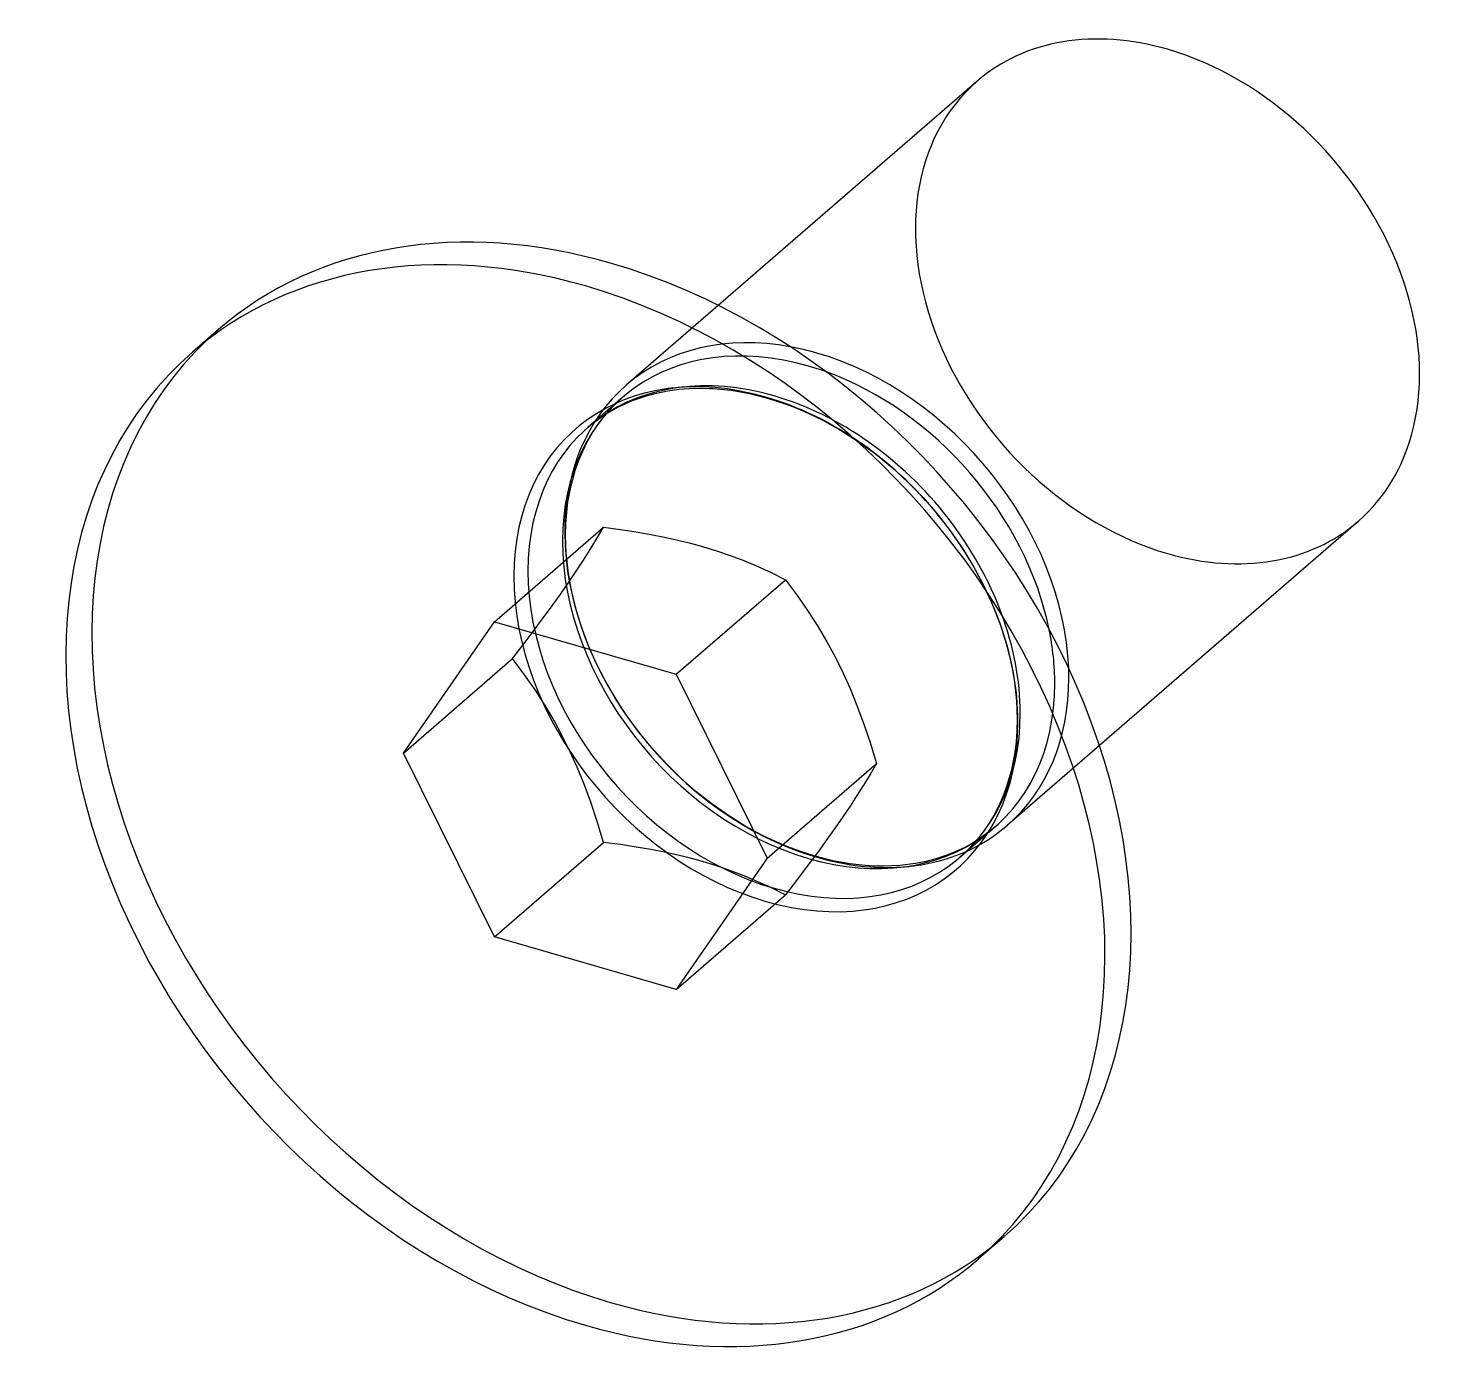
# Model space of a CAD drawing. Header units: millimetres. Extents: x -3.83 to 5.86, y -3.87 to 5.34.
import ezdxf

# ---------------------------------------------------------------- set-up
doc = ezdxf.new("R2010")
doc.units = ezdxf.units.MM
doc.layers.add('MAIN-1', color=7, linetype='Continuous')
doc.layers.add('MAIN-2', color=7, linetype='Continuous')

msp = doc.modelspace()

# ---------------------------------------------------------------- linework, layer by layer
at = {"layer": 'MAIN-1'}
for p, q in [((2.6907, 4.976), (0.9137, 3.4371)), ((-2.5196, 3.2716), (-2.6988, 3.1163)), ((5.3094, 1.9523), (3.5323, 0.4133)), ((-1.25, 0.3608), (-0.625, 1.263)), ((-0.625, 1.263), (0.625, 0.9021)), ((-0.3857, 1.1602), (-0.3649, 1.1879)), ((-0.4757, 1.042), (-0.4521, 1.0728)), ((-0.4521, 1.0728), (-0.4293, 1.1027)), ((-0.4293, 1.1027), (-0.4072, 1.1319)), ((-0.4072, 1.1319), (-0.3857, 1.1602)), ((-1.25, 0.3608), (-0.5, 1.0104)), ((-0.5, 1.0104), (-0.4757, 1.042)), ((-0.4174, 0.8995), (-0.5, 1.0104)), ((-0.3434, 0.7927), (-0.4174, 0.8995)), ((0.625, 0.9021), (1.25, -0.3608)), ((-0.2764, 0.6883), (-0.3434, 0.7927)), ((-0.2151, 0.5846), (-0.2764, 0.6883)), ((-0.1585, 0.4802), (-0.2151, 0.5846)), ((-0.1057, 0.3735), (-0.1585, 0.4802)), ((-0.625, -0.9021), (-1.25, 0.3608)), ((-0.056, 0.2632), (-0.1057, 0.3735)), ((-0.0087, 0.1474), (-0.056, 0.2632)), ((0.0368, 0.0243), (-0.0087, 0.1474)), ((0.0812, -0.1081), (0.0368, 0.0243)), ((0.125, -0.2526), (0.0812, -0.1081)), ((-0.625, -0.9021), (0.125, -0.2526)), ((0.2407, -0.2679), (0.125, -0.2526)), ((0.3482, -0.2843), (0.2407, -0.2679)), ((0.449, -0.3017), (0.3482, -0.2843)), ((0.5442, -0.3203), (0.449, -0.3017)), ((0.6348, -0.3402), (0.5442, -0.3203)), ((1.25, -0.3608), (0.625, -1.263)), ((0.7218, -0.3616), (0.6348, -0.3402)), ((0.8058, -0.3847), (0.7218, -0.3616)), ((0.8642, -0.4021), (0.8058, -0.3847)), ((0.9218, -0.4206), (0.8642, -0.4021)), ((0.9788, -0.4402), (0.9218, -0.4206)), ((1.0355, -0.461), (0.9788, -0.4402)), ((1.0922, -0.483), (1.0355, -0.461)), ((1.1491, -0.5066), (1.0922, -0.483)), ((0.625, -1.263), (-0.625, -0.9021)), ((2.8781, -2.961), (2.6989, -3.1162))]:
    msp.add_line(p, q, dxfattribs=at)
for centre, major_axis, start_param, end_param in [((4, 3.4641), (1.3093, -1.5119), 2.284521, 3.141631), ((4, 3.4641), (1.3093, -1.5119), 0.000038, 2.284521), ((0.1792, 0.1552), (2.6988, -3.1163), 2.284521, 3.141631), ((0, 0), (2.6988, -3.1163), 2.284521, 3.141631), ((0.1792, 0.1552), (2.6988, -3.1163), 0.000038, 2.284521), ((0, 0), (2.6988, -3.1163), 0.000038, 2.284521), ((0, 0), (2.6988, -3.1163), -3.141554, -0.857072), ((1.5905, 1.3774), (1.3093, -1.5119), 2.284521, 2.389964), ((1.5905, 1.3774), (1.3093, -1.5119), 0.751629, 2.284521), ((1.5339, 1.3284), (1.2786, -1.4764), 0.927982, 2.213611), ((0, 0), (2.6988, -3.1163), -0.857072, 0.000038)]:
    msp.add_ellipse(centre, major_axis=major_axis, ratio=0.75, start_param=start_param, end_param=end_param, dxfattribs=at)
at = {"layer": 'MAIN-2'}
for p, q in [((0.9137, 3.4371), (0.2812, 2.8893)), ((0.3238, 2.7837), (0.4264, 2.8186)), ((0.4264, 2.8186), (0.4885, 2.8347)), ((0.4885, 2.8347), (0.5649, 2.8499)), ((0.5649, 2.8499), (0.645, 2.8607)), ((0.645, 2.8607), (0.7466, 2.8674)), ((0.7466, 2.8674), (0.8533, 2.8667)), ((0.8533, 2.8667), (0.8802, 2.8653)), ((0.8802, 2.8653), (1.0011, 2.8533)), ((1.0011, 2.8533), (1.1269, 2.8312)), ((1.1269, 2.8312), (1.2516, 2.7999)), ((0.2553, 2.8049), (0.0184, 2.5997)), ((0.12, 2.6631), (0.1847, 2.7376)), ((0.1381, 2.6891), (0.2286, 2.7408)), ((0.1847, 2.7376), (0.2553, 2.8049)), ((0.2286, 2.7408), (0.3238, 2.7837)), ((1.2516, 2.7999), (1.3792, 2.7584)), ((1.3792, 2.7584), (1.4406, 2.7349)), ((1.4406, 2.7349), (1.5356, 2.6942)), ((0.0184, 2.5997), (0.0547, 2.6297)), ((0.0479, 2.5598), (0.0883, 2.6208)), ((0.0547, 2.6297), (0.1381, 2.6891)), ((0.0883, 2.6208), (0.12, 2.6631)), ((1.5356, 2.6942), (1.6308, 2.6478)), ((1.6308, 2.6478), (1.7539, 2.5793)), ((0.0109, 2.4947), (0.0479, 2.5598)), ((1.7539, 2.5793), (1.8756, 2.5016)), ((-0.0444, 2.3732), (-0.0181, 2.4356)), ((-0.0181, 2.4356), (0.0109, 2.4947)), ((1.8756, 2.5016), (1.9931, 2.4164)), ((-0.0696, 2.302), (-0.0444, 2.3732)), ((1.9931, 2.4164), (2.1073, 2.3231)), ((-0.0981, 2.1987), (-0.0696, 2.302)), ((2.1073, 2.3231), (2.2164, 2.223)), ((-0.1192, 2.088), (-0.0981, 2.1987)), ((2.2164, 2.223), (2.3204, 2.1163)), ((-0.1282, 2.0167), (-0.1192, 2.088)), ((2.3204, 2.1163), (2.4182, 2.0038)), ((-0.1361, 1.8567), (-0.1341, 1.9381)), ((-0.1341, 1.9381), (-0.1282, 2.0167)), ((2.4182, 2.0038), (2.5095, 1.8863)), ((-0.625, 1.263), (0.125, 1.9125)), ((-0.1319, 1.7371), (-0.1361, 1.8567)), ((0.0797, 1.8356), (0.125, 1.9125)), ((0.125, 1.9125), (0.2407, 1.8971)), ((0.2407, 1.8971), (0.3482, 1.8808)), ((0.3482, 1.8808), (0.449, 1.8634)), ((0.449, 1.8634), (0.5442, 1.8448)), ((0.5442, 1.8448), (0.6348, 1.8248)), ((2.5095, 1.8863), (2.5937, 1.764)), ((-0.0134, 1.6863), (0.0338, 1.7606)), ((0.0338, 1.7606), (0.0797, 1.8356)), ((0.6348, 1.8248), (0.7218, 1.8034)), ((0.7218, 1.8034), (0.8058, 1.7804)), ((0.8058, 1.7804), (0.9013, 1.7512)), ((0.9013, 1.7512), (0.9949, 1.7191)), ((2.5937, 1.764), (2.6701, 1.6385)), ((-0.119, 1.6128), (-0.1319, 1.7371)), ((-0.0625, 1.6114), (-0.0134, 1.6863)), ((0.9949, 1.7191), (1.088, 1.6837)), ((1.088, 1.6837), (1.1815, 1.6445)), ((-0.103, 1.5156), (-0.119, 1.6128)), ((-0.1143, 1.5349), (-0.0625, 1.6114)), ((0.625, 0.9021), (1.375, 1.5516)), ((1.1815, 1.6445), (1.2768, 1.6007)), ((1.2768, 1.6007), (1.375, 1.5516)), ((1.375, 1.5516), (1.4576, 1.4407)), ((2.6701, 1.6385), (2.7387, 1.5094)), ((-0.229, 1.3723), (-0.1695, 1.4556)), ((-0.1695, 1.4556), (-0.1143, 1.5349)), ((-0.0816, 1.4165), (-0.103, 1.5156)), ((2.7387, 1.5094), (2.7985, 1.379)), ((-0.2937, 1.2836), (-0.229, 1.3723)), ((-0.0675, 1.3615), (-0.0816, 1.4165)), ((-0.0293, 1.2356), (-0.0675, 1.3615)), ((1.4576, 1.4407), (1.5316, 1.3339)), ((2.7985, 1.379), (2.8499, 1.2462)), ((-0.3649, 1.1879), (-0.2937, 1.2836)), ((1.5316, 1.3339), (1.5986, 1.2295)), ((0.0177, 1.1086), (-0.0293, 1.2356)), ((1.5986, 1.2295), (1.6599, 1.1259)), ((2.8499, 1.2462), (2.8919, 1.1143)), ((0.0723, 0.9837), (0.0177, 1.1086)), ((1.6599, 1.1259), (1.7165, 1.0214)), ((2.8919, 1.1143), (2.9126, 1.0353)), ((0.1351, 0.8597), (0.0723, 0.9837)), ((1.7165, 1.0214), (1.7693, 0.9148)), ((2.9126, 1.0353), (2.9329, 0.9422)), ((1.7693, 0.9148), (1.819, 0.8044)), ((2.9329, 0.9422), (2.9483, 0.8508)), ((0.205, 0.7387), (0.1351, 0.8597)), ((1.819, 0.8044), (1.8663, 0.6886)), ((2.9483, 0.8508), (2.9625, 0.7203)), ((0.2824, 0.6204), (0.205, 0.7387)), ((1.8663, 0.6886), (1.9118, 0.5656)), ((2.9625, 0.7203), (2.9671, 0.595)), ((0.3663, 0.5061), (0.2824, 0.6204)), ((2.9671, 0.595), (2.9651, 0.5136)), ((0.4565, 0.3961), (0.3663, 0.5061)), ((1.9118, 0.5656), (1.9562, 0.4332)), ((2.9651, 0.5136), (2.9592, 0.435)), ((0.5525, 0.291), (0.4565, 0.3961)), ((1.9562, 0.4332), (2, 0.2887)), ((3.5323, 0.4133), (2.8999, -0.1344)), ((2.9592, 0.435), (2.9486, 0.3531)), ((0.6536, 0.1916), (0.5525, 0.291)), ((2.9486, 0.3531), (2.9255, 0.2376)), ((1.25, -0.3608), (2, 0.2887)), ((1.9562, 0.2143), (1.9118, 0.1417)), ((2, 0.2887), (1.9562, 0.2143)), ((2.9255, 0.2376), (2.8942, 0.1304)), ((0.7596, 0.0981), (0.6536, 0.1916)), ((0.8693, 0.0115), (0.7596, 0.0981)), ((1.9118, 0.1417), (1.8663, 0.0697)), ((2.8942, 0.1304), (2.8754, 0.0786)), ((0.9831, -0.0684), (0.8693, 0.0115)), ((1.8663, 0.0697), (1.819, -0.0026)), ((2.8428, 0.0026), (2.8062, -0.0686)), ((2.8754, 0.0786), (2.8428, 0.0026)), ((1.0989, -0.1404), (0.9831, -0.0684)), ((1.7693, -0.0763), (1.7165, -0.1525)), ((1.819, -0.0026), (1.7693, -0.0763)), ((2.8062, -0.0686), (2.7755, -0.1202)), ((1.2178, -0.2051), (1.0989, -0.1404)), ((1.7165, -0.1525), (1.6599, -0.2322)), ((2.8126, -0.148), (2.5757, -0.3531)), ((2.7427, -0.169), (2.6871, -0.2405)), ((2.8126, -0.148), (2.7356, -0.2085)), ((2.7755, -0.1202), (2.7427, -0.169)), ((1.337, -0.2609), (1.2178, -0.2051)), ((1.3903, -0.2831), (1.337, -0.2609)), ((1.4849, -0.3183), (1.3903, -0.2831)), ((1.6599, -0.2322), (1.5986, -0.3166)), ((2.6065, -0.287), (2.5401, -0.3184)), ((2.6523, -0.262), (2.6065, -0.287)), ((2.6871, -0.2405), (2.6334, -0.2992)), ((2.7356, -0.2085), (2.6523, -0.262)), ((1.5783, -0.3479), (1.4849, -0.3183)), ((1.5986, -0.3166), (1.5316, -0.4072)), ((1.6995, -0.3785), (1.5783, -0.3479)), ((1.8173, -0.3998), (1.6995, -0.3785)), ((2.3425, -0.383), (2.2676, -0.3979)), ((2.4076, -0.366), (2.3425, -0.383)), ((2.4699, -0.3459), (2.4076, -0.366)), ((2.5401, -0.3184), (2.4699, -0.3459)), ((2.6334, -0.2992), (2.5758, -0.3531)), ((1.5316, -0.4072), (1.4576, -0.5054)), ((1.8987, -0.4095), (1.8173, -0.3998)), ((1.9777, -0.415), (1.8987, -0.4095)), ((2.0487, -0.4163), (1.9777, -0.415)), ((2.1613, -0.4113), (2.0487, -0.4163)), ((2.2676, -0.3979), (2.1613, -0.4113)), ((1.1858, -0.5225), (1.1491, -0.5066)), ((1.2228, -0.5391), (1.1858, -0.5225)), ((1.2601, -0.5564), (1.2228, -0.5391)), ((1.2979, -0.5746), (1.2601, -0.5564)), ((1.3361, -0.5935), (1.2979, -0.5746)), ((1.4576, -0.5054), (1.375, -0.6134)), ((0.625, -1.263), (1.375, -0.6134)), ((1.375, -0.6134), (1.3361, -0.5935))]:
    msp.add_line(p, q, dxfattribs=at)
for centre, major_axis, start_param, end_param in [((4, 3.4641), (1.3093, -1.5119), -3.141554, -0.857072), ((0.1792, 0.1552), (2.6988, -3.1163), -3.141554, -0.857072), ((1.5339, 1.3284), (1.2786, -1.4764), 2.284521, 3.855317), ((1.5905, 1.3774), (1.3093, -1.5119), 2.389964, 3.141631), ((1.2405, 1.0743), (1.3093, -1.5119), 2.284521, 3.855317), ((1.2971, 1.1233), (1.2786, -1.4764), 2.284521, 3.855317), ((1.5339, 1.3284), (1.2786, -1.4764), 2.213611, 2.284521), ((1.5905, 1.3774), (1.3093, -1.5119), -3.141554, -2.427868), ((1.2971, 1.1233), (1.2786, -1.4764), 0.713724, 2.284521), ((1.2405, 1.0743), (1.3093, -1.5119), 0.713724, 2.284521), ((4, 3.4641), (1.3093, -1.5119), -0.857072, 0.000038), ((1.5905, 1.3774), (1.3093, -1.5119), -2.427868, -0.857072), ((1.5339, 1.3284), (1.2786, -1.4764), -2.427868, -0.857072), ((1.2405, 1.0743), (1.3093, -1.5119), -2.427868, -0.857072), ((1.2971, 1.1233), (1.2786, -1.4764), -2.427868, -0.857072), ((1.5339, 1.3284), (1.2786, -1.4764), 0.713724, 0.927982), ((1.5905, 1.3774), (1.3093, -1.5119), 0.000038, 0.713724), ((1.5905, 1.3774), (1.3093, -1.5119), 0.713724, 0.751629), ((1.5339, 1.3284), (1.2786, -1.4764), -0.857072, 0.713724), ((1.2971, 1.1233), (1.2786, -1.4764), -0.857072, 0.713724), ((1.2405, 1.0743), (1.3093, -1.5119), -0.857072, 0.713724), ((1.5905, 1.3774), (1.3093, -1.5119), -0.857072, 0.000038), ((0.1792, 0.1552), (2.6988, -3.1163), -0.857072, 0.000038)]:
    msp.add_ellipse(centre, major_axis=major_axis, ratio=0.75, start_param=start_param, end_param=end_param, dxfattribs=at)

doc.saveas('drawing.dxf')
